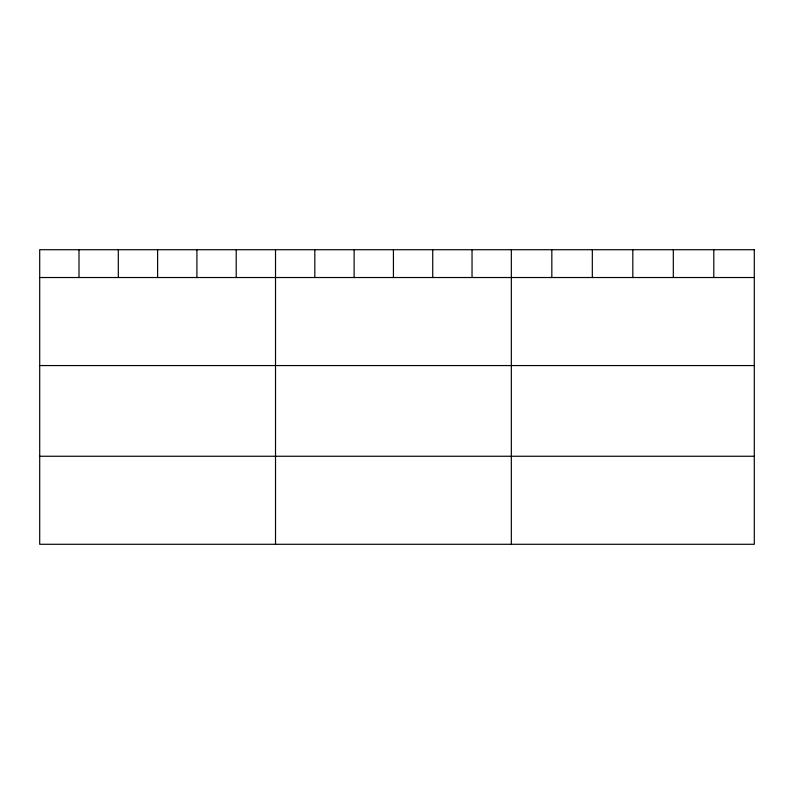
<?xml version="1.0" encoding="UTF-8"?>
<svg xmlns="http://www.w3.org/2000/svg" width="794" height="794" viewBox="0 0 794 794"><rect width="100%" height="100%" fill="white"/><g stroke="black" fill="none" stroke-linecap="round" stroke-linejoin="round"><path stroke-width="1.19" d="M39.7 277.523L754.3 277.523M39.7 365.558L754.3 365.558M39.7 456.252L754.3 456.252M713.806 249.713L713.806 277.523M673.312 249.713L673.312 277.523M632.818 249.713L632.818 277.523M592.324 249.713L592.324 277.523M551.83 249.713L551.83 277.523M511.336 249.713L511.336 544.287M472.033 249.713L472.033 277.523M432.73 249.713L432.73 277.523M393.427 249.713L393.427 277.523M354.124 249.713L354.124 277.523M314.821 249.713L314.821 277.523M275.518 249.713L275.518 544.287M236.215 249.713L236.215 277.523M196.912 249.713L196.912 277.523M157.609 249.713L157.609 277.523M118.306 249.713L118.306 277.523M79.003 249.713L79.003 277.523M754.3 249.713L39.7 249.713L39.7 544.287L754.3 544.287L754.3 249.713"/></g></svg>
